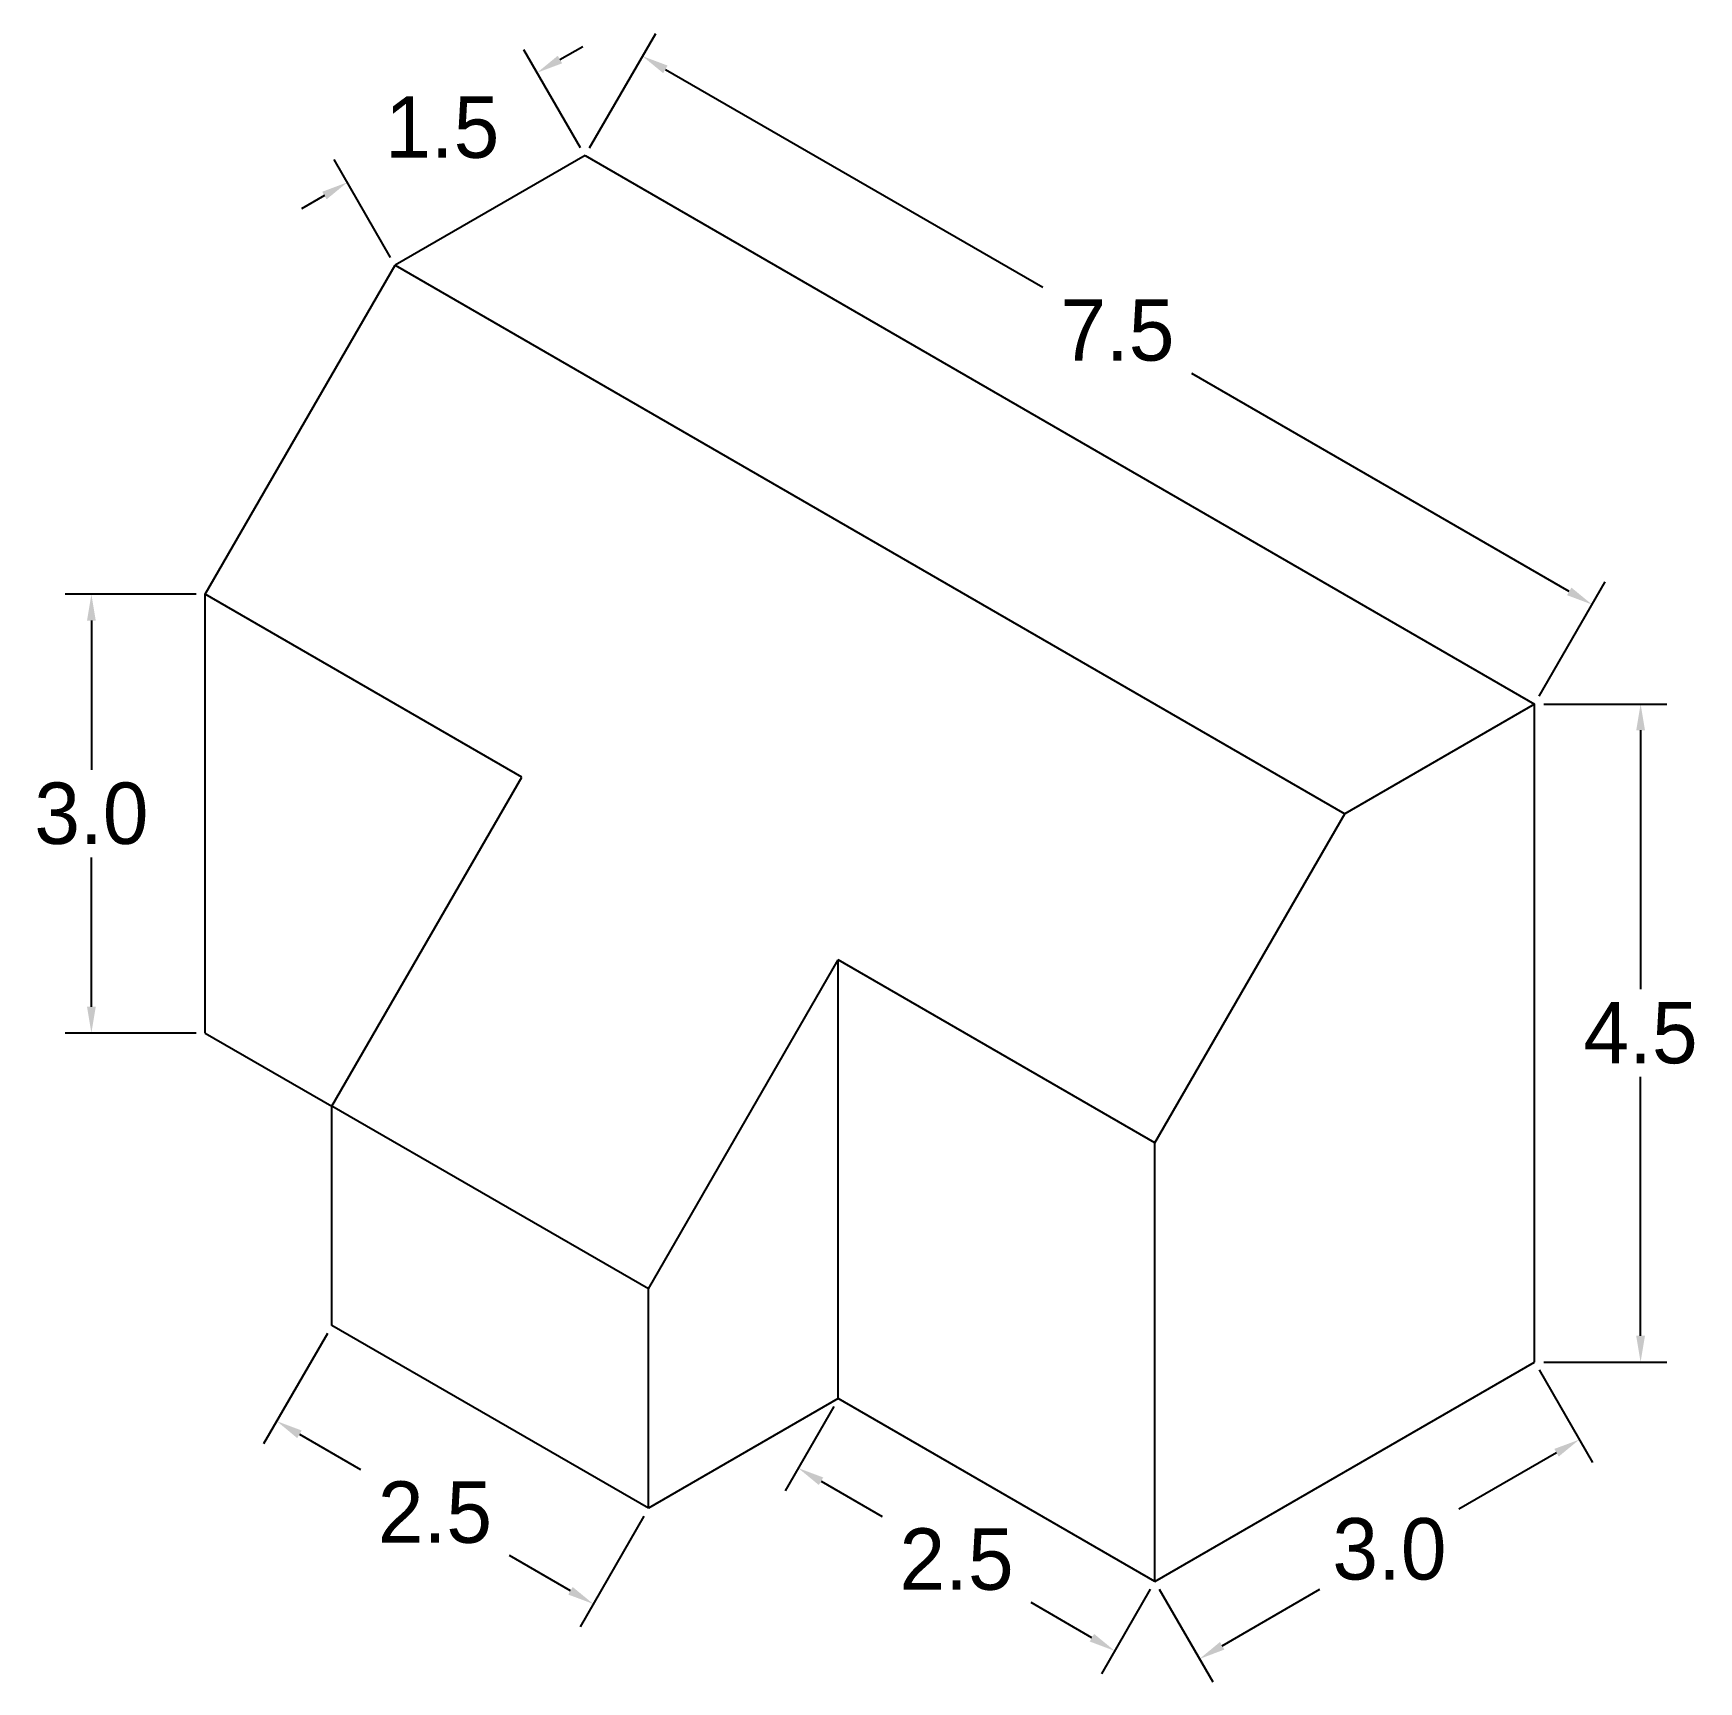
# Model space of a CAD drawing. Header units: inches. Extents: x 55.4 to 66.8, y 8.7 to 20.
import ezdxf

# ---------------------------------------------------------------- set-up
doc = ezdxf.new("R2010")
doc.units = ezdxf.units.IN
doc.header["$MEASUREMENT"] = 0
doc.dimstyles.get("Standard").update_dxf_attribs({"dimtxt": 0.42, "dimasz": 0.18, "dimexe": 0.18, "dimexo": 0.0625, "dimgap": 0.09, "dimtad": 0, "dimtih": 1, "dimtoh": 1, "dimdec": 1, "dimzin": 0, "dimdsep": 46, "dimtxsty": 'Standard', "dimcen": 0.09, "dimadec": 0, "dimazin": 0, "dimtfac": 1, "dimtdec": 1, "dimtofl": 0, "dimtmove": 0, "dimatfit": 3, "dimfxl": 1, "dimtolj": 1, "dimtzin": 0, "dimarcsym": 0})

# ---------------------------------------------------------------- blocks, each defined once
blk = doc.blocks.new('*D2')
at = {"color": 0, "lineweight": -2}
for p, q in [((59.2, 19.189), (59.652, 19.971)), ((59.718, 19.725), (62.3, 18.235)), ((65.901, 16.155), (63.32, 17.646)), ((65.695, 15.439), (66.147, 16.221))]:
    blk.add_line(p, q, dxfattribs=at)
at = {"color": 0}
for points in [[(59.733, 19.751), (59.703, 19.699), (59.562, 19.815)], [(65.916, 16.181), (65.886, 16.129), (66.057, 16.065)]]:
    blk.add_solid(points, dxfattribs=at)
at = {"layer": 'Defpoints', "color": 0}
for p in [(59.169, 19.135), (66.057, 16.065), (65.664, 15.385)]:
    blk.add_point(p, dxfattribs=at)
at = {"color": 0, "insert": (62.81, 17.94), "char_height": 0.42, "attachment_point": 5}
blk.add_mtext('\\A1;7.5', dxfattribs=at)
blk = doc.blocks.new('*D3')
at = {"color": 0, "lineweight": -2}
for p, q in [((59.138, 19.189), (58.751, 19.858)), ((58.997, 19.792), (59.153, 19.882)), ((57.839, 18.439), (57.452, 19.108)), ((57.386, 18.862), (57.23, 18.772))]:
    blk.add_line(p, q, dxfattribs=at)
at = {"color": 0}
for points in [[(58.982, 19.818), (59.012, 19.766), (58.841, 19.702)], [(57.371, 18.888), (57.401, 18.836), (57.542, 18.952)]]:
    blk.add_solid(points, dxfattribs=at)
at = {"layer": 'Defpoints', "color": 0}
for p in [(58.841, 19.702), (59.169, 19.135), (57.87, 18.385)]:
    blk.add_point(p, dxfattribs=at)
at = {"color": 0, "insert": (58.192, 19.327), "char_height": 0.42, "attachment_point": 5}
blk.add_mtext('\\A1;1.5', dxfattribs=at)
blk = doc.blocks.new('*D4')
at = {"color": 0, "lineweight": -2}
for p, q in [((65.727, 15.385), (66.569, 15.385)), ((66.389, 15.205), (66.389, 13.435)), ((66.389, 11.065), (66.389, 12.835)), ((65.727, 10.885), (66.569, 10.885))]:
    blk.add_line(p, q, dxfattribs=at)
at = {"color": 0}
for points in [[(66.359, 15.205), (66.419, 15.205), (66.389, 15.385)], [(66.359, 11.065), (66.419, 11.065), (66.389, 10.885)]]:
    blk.add_solid(points, dxfattribs=at)
at = {"layer": 'Defpoints', "color": 0}
for p in [(65.664, 15.385), (65.664, 10.885), (66.389, 10.885)]:
    blk.add_point(p, dxfattribs=at)
at = {"color": 0, "insert": (66.389, 13.135), "char_height": 0.42, "attachment_point": 5}
blk.add_mtext('\\A1;4.5', dxfattribs=at)
blk = doc.blocks.new('*D5')
at = {"color": 0, "lineweight": -2}
for p, q in [((65.695, 10.831), (66.06, 10.199)), ((65.814, 10.265), (65.146, 9.88)), ((63.097, 9.331), (63.462, 8.699)), ((63.527, 8.945), (64.196, 9.331))]:
    blk.add_line(p, q, dxfattribs=at)
at = {"color": 0}
for points in [[(65.799, 10.291), (65.829, 10.239), (65.97, 10.355)], [(63.512, 8.971), (63.542, 8.919), (63.372, 8.855)]]:
    blk.add_solid(points, dxfattribs=at)
at = {"layer": 'Defpoints', "color": 0}
for p in [(65.664, 10.885), (65.97, 10.355), (63.066, 9.385)]:
    blk.add_point(p, dxfattribs=at)
at = {"color": 0, "insert": (64.671, 9.605), "char_height": 0.42, "attachment_point": 5}
blk.add_mtext('\\A1;3.0', dxfattribs=at)
blk = doc.blocks.new('*D6')
at = {"color": 0, "lineweight": -2}
for p, q in [((60.87, 10.581), (60.537, 10.004)), ((60.783, 10.07), (61.2, 9.83)), ((62.636, 9), (62.22, 9.241)), ((63.035, 9.331), (62.702, 8.754))]:
    blk.add_line(p, q, dxfattribs=at)
at = {"color": 0}
for points in [[(60.798, 10.096), (60.768, 10.044), (60.627, 10.16)], [(62.651, 9.026), (62.621, 8.974), (62.792, 8.91)]]:
    blk.add_solid(points, dxfattribs=at)
at = {"layer": 'Defpoints', "color": 0}
for p in [(60.901, 10.635), (63.066, 9.385), (62.792, 8.91)]:
    blk.add_point(p, dxfattribs=at)
at = {"color": 0, "insert": (61.71, 9.535), "char_height": 0.42, "attachment_point": 5}
blk.add_mtext('\\A1;2.5', dxfattribs=at)
blk = doc.blocks.new('*D7')
at = {"color": 0, "lineweight": -2}
for p, q in [((57.406, 11.081), (56.97, 10.325)), ((57.215, 10.391), (57.632, 10.151)), ((59.571, 9.831), (59.135, 9.075)), ((59.069, 9.321), (58.652, 9.562))]:
    blk.add_line(p, q, dxfattribs=at)
at = {"color": 0}
for points in [[(57.23, 10.417), (57.2, 10.365), (57.06, 10.481)], [(59.084, 9.347), (59.054, 9.295), (59.225, 9.231)]]:
    blk.add_solid(points, dxfattribs=at)
at = {"layer": 'Defpoints', "color": 0}
for p in [(57.437, 11.135), (59.602, 9.885), (59.225, 9.231)]:
    blk.add_point(p, dxfattribs=at)
at = {"color": 0, "insert": (58.142, 9.856), "char_height": 0.42, "attachment_point": 5}
blk.add_mtext('\\A1;2.5', dxfattribs=at)
blk = doc.blocks.new('*D8')
at = {"color": 0, "lineweight": -2}
for p, q in [((56.508, 16.135), (55.612, 16.135)), ((55.792, 15.955), (55.792, 14.935)), ((55.792, 13.315), (55.792, 14.335)), ((56.508, 13.135), (55.612, 13.135))]:
    blk.add_line(p, q, dxfattribs=at)
at = {"color": 0}
for points in [[(55.762, 15.955), (55.822, 15.955), (55.792, 16.135)], [(55.762, 13.315), (55.822, 13.315), (55.792, 13.135)]]:
    blk.add_solid(points, dxfattribs=at)
at = {"layer": 'Defpoints', "color": 0}
for p in [(56.571, 16.135), (55.792, 13.135), (56.571, 13.135)]:
    blk.add_point(p, dxfattribs=at)
at = {"color": 0, "insert": (55.792, 14.635), "char_height": 0.42, "attachment_point": 5}
blk.add_mtext('\\A1;3.0', dxfattribs=at)

msp = doc.modelspace()

# ---------------------------------------------------------------- linework, layer by layer
for p, q in [((59.169, 19.135), (57.87, 18.385)), ((59.169, 19.135), (65.664, 15.385)), ((56.571, 16.135), (57.87, 18.385)), ((57.87, 18.385), (64.365, 14.635)), ((58.736, 14.885), (56.571, 16.135)), ((56.571, 13.135), (56.571, 16.135)), ((65.664, 15.385), (64.365, 14.635)), ((65.664, 10.885), (65.664, 15.385)), ((57.437, 12.635), (58.736, 14.885)), ((63.066, 12.385), (64.365, 14.635)), ((59.602, 11.385), (60.901, 13.635)), ((60.901, 10.635), (60.901, 13.635)), ((63.066, 12.385), (60.901, 13.635)), ((56.571, 13.135), (57.437, 12.635)), ((57.437, 11.135), (57.437, 12.635)), ((59.602, 11.385), (57.437, 12.635)), ((63.066, 9.385), (63.066, 12.385)), ((59.602, 9.885), (59.602, 11.385)), ((59.602, 9.885), (57.437, 11.135)), ((63.066, 9.385), (65.664, 10.885)), ((60.901, 10.635), (59.602, 9.885)), ((63.066, 9.385), (60.901, 10.635))]:
    msp.add_line(p, q)

# ---------------------------------------------------------------- dimensions: what is measured, and where the dimension line sits
for p1, p2, distance, picture, middle in [((59.169, 19.135), (65.664, 15.385), 0.786, '*D2', (62.81, 17.94)), ((57.87, 18.385), (59.169, 19.135), 0.655, '*D3', (58.192, 19.327)), ((56.571, 16.135), (56.571, 13.135), -0.779, '*D8', (55.792, 14.635)), ((65.664, 15.385), (65.664, 10.885), 0.725, '*D4', (66.389, 13.135)), ((57.437, 11.135), (59.602, 9.885), -0.755, '*D7', (58.142, 9.856)), ((63.066, 9.385), (65.664, 10.885), -0.611, '*D5', (64.671, 9.605)), ((60.901, 10.635), (63.066, 9.385), -0.548, '*D6', (61.71, 9.535))]:
    dim = msp.add_aligned_dim(p1=p1, p2=p2, distance=distance, dimstyle='Standard')
    dim.commit()
    dim.dimension.update_dxf_attribs({"geometry": picture, "text_midpoint": middle})

doc.saveas('drawing.dxf')
